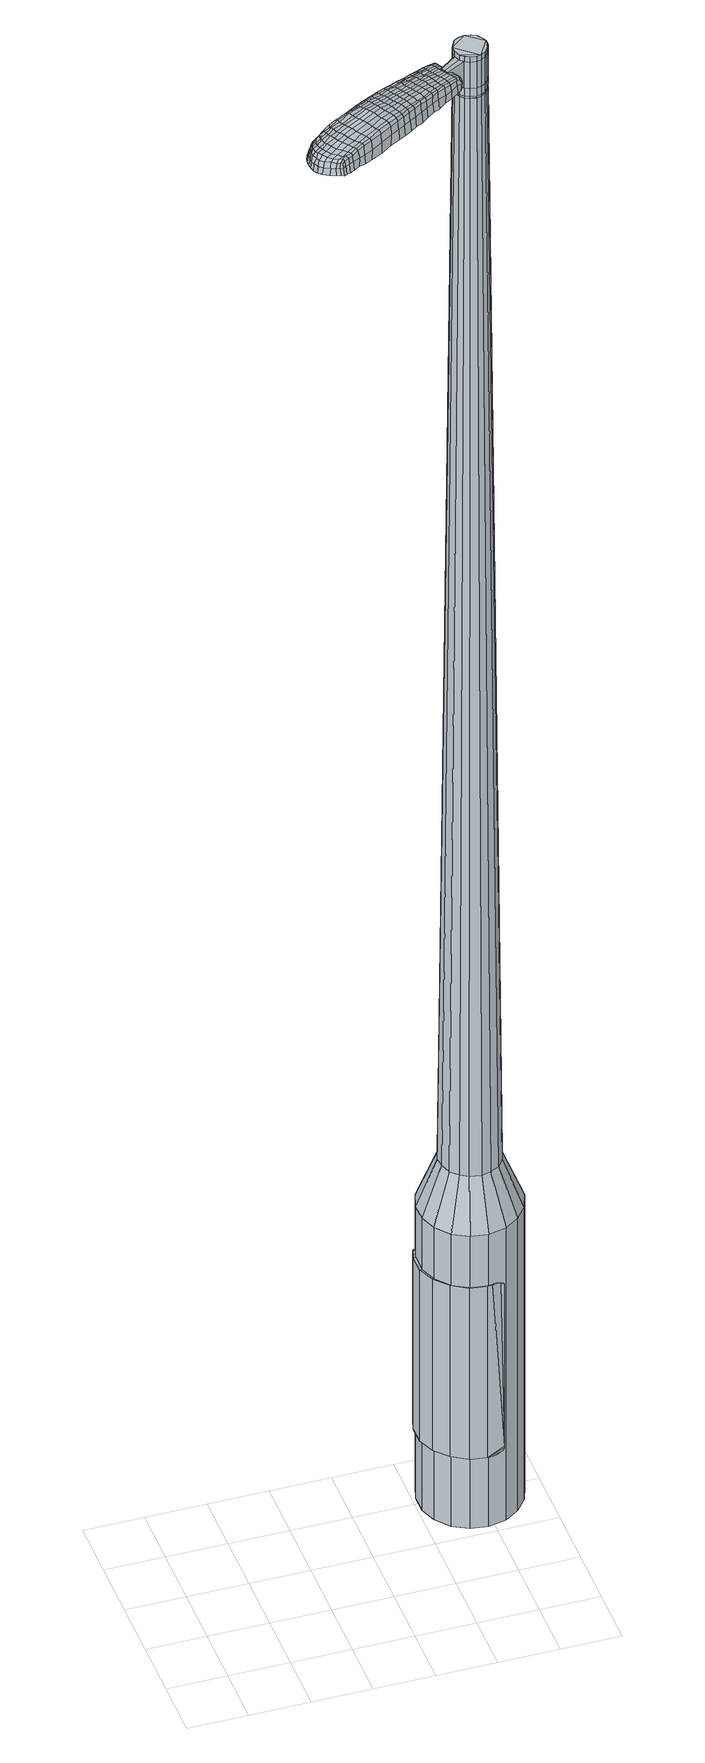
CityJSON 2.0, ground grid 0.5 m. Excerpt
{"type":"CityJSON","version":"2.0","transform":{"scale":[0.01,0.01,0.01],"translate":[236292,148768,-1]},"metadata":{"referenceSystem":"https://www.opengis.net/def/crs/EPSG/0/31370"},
"CityObjects":{
"object1":{"type":"GenericCityObject","attributes":{"cluster":22,"mean_distance_to_centroid":0.262,"new_centroid_x":236294.45,"new_centroid_y":148769.52,"mean_distance_to_camera":11.02,"H1":8.63,"H2":8.8,"Z_final":110.44,"cluster2":-1,"proj_x":236289.84,"proj_y":148761.88,"id_line":53400,"bearing_l":301.08,"distance":8.92,"orientation":"right","G_obj":211.08},"geometry":[{"type":"MultiSurface","lod":"2","boundaries":[[[0,1,2,3]],[[1,4,5,2]],[[4,6,7,5]],[[6,8,9,7]],[[8,10,11,9]],[[10,12,13,11]],[[12,14,15,13]],[[14,16,17,15]],[[16,18,19,17]],[[18,20,21,19]],[[20,22,23,21]],[[22,24,25,23]],[[24,26,27,25]],[[26,28,29,27]],[[28,30,31,29]],[[30,32,33,31]],[[32,34,35,33]],[[34,0,3,35]],[[36,37,38,39]],[[38,40,41,42]],[[41,43,42]],[[42,44,45,46]],[[45,47,46]],[[46,48,49,50]],[[49,51,50]],[[42,46,50,38]],[[50,52,39,38]],[[53,36,39]],[[2,5,7,35]],[[7,9,11,15]],[[11,13,15]],[[15,17,19,23]],[[19,21,23]],[[23,25,27,31]],[[27,29,31]],[[15,23,31,7]],[[31,33,35,7]],[[3,2,35]],[[1,0,54,55]],[[0,34,56,54]],[[34,32,57,56]],[[32,30,58,57]],[[30,28,59,58]],[[28,26,60,59]],[[26,24,61,60]],[[24,22,62,61]],[[22,20,63,62]],[[20,18,64,63]],[[18,16,65,64]],[[16,14,66,65]],[[14,12,67,66]],[[12,10,68,67]],[[10,8,69,68]],[[8,6,70,69]],[[6,4,71,70]],[[4,1,55,71]],[[55,54,72,73]],[[54,56,74,72]],[[56,57,75,74]],[[57,58,76,75]],[[58,59,77,76]],[[59,60,78,77]],[[60,61,79,78]],[[61,62,80,79]],[[62,63,81,80]],[[63,64,82,81]],[[64,65,83,82]],[[65,66,84,83]],[[66,67,85,84]],[[67,68,86,85]],[[68,69,87,86]],[[69,70,88,87]],[[70,71,89,88]],[[71,55,73,89]],[[90,91,92,93]],[[74,94,91,90]],[[75,95,94,74]],[[96,97,95,75]],[[77,98,97,96]],[[99,100,98,77]],[[79,101,100,99]],[[102,103,101,79]],[[104,105,103,102]],[[106,107,105,104]],[[108,109,107,106]],[[110,111,109,108]],[[112,113,111,110]],[[114,115,113,112]],[[116,117,115,114]],[[88,118,117,116]],[[119,120,118,88]],[[93,92,120,119]],[[121,122,123,124]],[[125,121,124,126]],[[127,125,126,128]],[[129,127,128,130]],[[131,129,130,132]],[[133,131,132,134]],[[135,133,134,136]],[[137,135,136,138]],[[139,137,138,140]],[[141,139,140,142]],[[143,141,142,144]],[[145,143,144,146]],[[147,145,146,148]],[[149,147,148,150]],[[151,149,150,152]],[[153,151,152,154]],[[73,72,90,93]],[[72,74,90]],[[76,96,75]],[[76,77,96]],[[78,99,77]],[[78,79,99]],[[80,102,79]],[[80,81,104,102]],[[81,82,106,104]],[[82,83,108,106]],[[83,84,110,108]],[[84,85,112,110]],[[85,86,114,112]],[[86,87,116,114]],[[87,88,116]],[[89,119,88]],[[89,73,93,119]],[[155,156,92,91]],[[156,157,120,92]],[[157,118,120]],[[158,117,118]],[[158,159,115,117]],[[159,160,113,115]],[[160,161,111,113]],[[161,162,109,111]],[[162,163,107,109]],[[163,164,105,107]],[[164,165,103,105]],[[165,101,103]],[[166,100,101]],[[166,98,100]],[[167,97,98]],[[167,95,97]],[[155,91,94]],[[39,52,153,168]],[[156,155,169,154]],[[53,39,168,122]],[[155,94,123,169]],[[36,53,122,121]],[[94,95,124,123]],[[37,36,121,125]],[[95,167,126,124]],[[38,37,125,127]],[[167,98,128,126]],[[40,38,127,129]],[[98,166,130,128]],[[41,40,129,131]],[[166,101,132,130]],[[43,41,131,133]],[[101,165,134,132]],[[42,43,133,135]],[[165,164,136,134]],[[44,42,135,137]],[[164,163,138,136]],[[45,44,137,139]],[[163,162,140,138]],[[47,45,139,141]],[[162,161,142,140]],[[46,47,141,143]],[[161,160,144,142]],[[48,46,143,145]],[[160,159,146,144]],[[49,48,145,147]],[[159,158,148,146]],[[51,49,147,149]],[[158,118,150,148]],[[50,51,149,151]],[[118,157,152,150]],[[52,50,151,153]],[[157,156,154,152]],[[153,154,170,171]],[[154,169,172,170]],[[169,123,173,172]],[[123,122,174,173]],[[122,168,175,174]],[[168,153,171,175]],[[176,177,178,179]],[[180,176,179,181]],[[176,180,182,183]],[[177,176,183,184]],[[185,186,187,188]],[[189,185,188,190]],[[185,189,191,192]],[[186,185,192,193]],[[194,195,196,197]],[[198,194,197,199]],[[194,198,200,201]],[[195,194,201,202]],[[203,204,205,206]],[[207,203,206,208]],[[203,207,209,210]],[[204,203,210,211]],[[212,213,214,215]],[[216,212,215,217]],[[212,216,218,219]],[[213,212,219,220]],[[221,222,223,224]],[[225,221,224,226]],[[221,225,227,228]],[[222,221,228,229]],[[230,231,232,233]],[[222,230,233,223]],[[230,222,229,234]],[[231,230,234,235]],[[236,237,238,239]],[[231,236,239,232]],[[236,231,235,240]],[[237,236,240,241]],[[242,180,181,243]],[[237,242,243,238]],[[242,237,241,244]],[[180,242,244,182]],[[245,246,247,248]],[[249,245,248,250]],[[245,249,251,252]],[[246,245,252,253]],[[254,255,256,257]],[[246,254,257,247]],[[254,246,253,258]],[[255,254,258,259]],[[260,261,262,263]],[[255,260,263,256]],[[260,255,259,264]],[[261,260,264,265]],[[266,267,268,269]],[[261,266,269,262]],[[266,261,265,270]],[[267,266,270,271]],[[272,177,184,273]],[[267,272,273,268]],[[272,267,271,274]],[[177,272,274,178]],[[275,276,277,278]],[[279,275,278,280]],[[275,279,281,282]],[[276,275,282,283]],[[284,285,286,287]],[[276,284,287,277]],[[284,276,283,288]],[[285,284,288,289]],[[290,291,292,293]],[[285,290,293,286]],[[290,285,289,294]],[[291,290,294,295]],[[296,189,190,297]],[[291,296,297,292]],[[296,291,295,298]],[[189,296,298,191]],[[299,300,301,302]],[[303,299,302,304]],[[299,303,305,306]],[[300,299,306,307]],[[308,309,310,311]],[[300,308,311,301]],[[308,300,307,312]],[[309,308,312,313]],[[314,315,316,317]],[[309,314,317,310]],[[314,309,313,318]],[[315,314,318,319]],[[320,321,322,323]],[[315,320,323,316]],[[320,315,319,324]],[[321,320,324,325]],[[326,186,193,327]],[[321,326,327,322]],[[326,321,325,328]],[[186,326,328,187]],[[329,215,214,330]],[[331,329,330,332]],[[329,331,333,334]],[[215,329,334,217]],[[335,331,332,336]],[[337,335,336,338]],[[335,337,339,340]],[[331,335,340,333]],[[341,337,338,342]],[[343,341,342,344]],[[341,343,345,346]],[[337,341,346,339]],[[347,343,344,348]],[[349,347,348,350]],[[347,349,351,352]],[[343,347,352,345]],[[353,349,350,354]],[[204,353,354,205]],[[353,204,211,355]],[[349,353,355,351]],[[356,357,202,201]],[[358,356,201,200]],[[356,358,359,360]],[[357,356,360,361]],[[362,363,361,360]],[[364,362,360,359]],[[362,364,365,366]],[[363,362,366,367]],[[368,369,367,366]],[[370,368,366,365]],[[368,370,371,372]],[[369,368,372,373]],[[374,375,373,372]],[[376,374,372,371]],[[374,376,209,207]],[[375,374,207,208]],[[377,378,379,380]],[[279,377,380,281]],[[377,279,280,381]],[[378,377,381,382]],[[383,198,199,384]],[[378,383,384,379]],[[383,378,382,385]],[[198,383,385,200]],[[386,387,388,389]],[[225,386,389,227]],[[386,225,226,390]],[[387,386,390,391]],[[392,393,394,395]],[[387,392,395,388]],[[392,387,391,396]],[[393,392,396,397]],[[398,195,202,399]],[[393,398,399,394]],[[398,393,397,400]],[[195,398,400,196]],[[401,402,403,404]],[[183,401,404,184]],[[401,183,182,405]],[[402,401,405,406]],[[407,408,409,410]],[[402,407,410,403]],[[407,402,406,411]],[[408,407,411,412]],[[413,206,205,414]],[[408,413,414,409]],[[413,408,412,415]],[[206,413,415,208]],[[416,417,418,419]],[[188,416,419,190]],[[416,188,187,420]],[[417,416,420,421]],[[422,210,209,423]],[[417,422,423,418]],[[422,417,421,424]],[[210,422,424,211]],[[425,426,427,428]],[[303,425,428,305]],[[425,303,304,429]],[[426,425,429,430]],[[431,216,217,432]],[[426,431,432,427]],[[431,426,430,433]],[[216,431,433,218]],[[434,435,436,437]],[[249,434,437,251]],[[434,249,250,438]],[[435,434,438,439]],[[440,441,442,443]],[[435,440,443,436]],[[440,435,439,444]],[[441,440,444,445]],[[446,213,220,447]],[[441,446,447,442]],[[446,441,445,448]],[[213,446,448,214]],[[449,450,439,438]],[[248,449,438,250]],[[449,248,247,451]],[[450,449,451,452]],[[453,454,445,444]],[[450,453,444,439]],[[453,450,452,455]],[[454,453,455,456]],[[457,330,214,448]],[[454,457,448,445]],[[457,454,456,458]],[[330,457,458,332]],[[459,460,461,462]],[[306,459,462,307]],[[459,306,305,428]],[[460,459,428,427]],[[463,334,333,464]],[[460,463,464,461]],[[463,460,427,432]],[[334,463,432,217]],[[465,466,452,451]],[[257,465,451,247]],[[465,257,256,467]],[[466,465,467,468]],[[469,470,456,455]],[[466,469,455,452]],[[469,466,468,471]],[[470,469,471,472]],[[473,336,332,458]],[[470,473,458,456]],[[473,470,472,474]],[[336,473,474,338]],[[475,476,477,478]],[[312,475,478,313]],[[475,312,307,462]],[[476,475,462,461]],[[479,340,339,480]],[[476,479,480,477]],[[479,476,461,464]],[[340,479,464,333]],[[481,482,468,467]],[[263,481,467,256]],[[481,263,262,483]],[[482,481,483,484]],[[485,486,472,471]],[[482,485,471,468]],[[485,482,484,487]],[[486,485,487,488]],[[489,342,338,474]],[[486,489,474,472]],[[489,486,488,490]],[[342,489,490,344]],[[491,492,493,494]],[[318,491,494,319]],[[491,318,313,478]],[[492,491,478,477]],[[495,346,345,496]],[[492,495,496,493]],[[495,492,477,480]],[[346,495,480,339]],[[497,498,484,483]],[[269,497,483,262]],[[497,269,268,499]],[[498,497,499,500]],[[501,502,488,487]],[[498,501,487,484]],[[501,498,500,503]],[[502,501,503,504]],[[505,348,344,490]],[[502,505,490,488]],[[505,502,504,506]],[[348,505,506,350]],[[507,508,509,510]],[[324,507,510,325]],[[507,324,319,494]],[[508,507,494,493]],[[511,352,351,512]],[[508,511,512,509]],[[511,508,493,496]],[[352,511,496,345]],[[513,514,500,499]],[[273,513,499,268]],[[513,273,184,404]],[[514,513,404,403]],[[515,516,504,503]],[[514,515,503,500]],[[515,514,403,410]],[[516,515,410,409]],[[517,354,350,506]],[[516,517,506,504]],[[517,516,409,414]],[[354,517,414,205]],[[518,519,421,420]],[[328,518,420,187]],[[518,328,325,510]],[[519,518,510,509]],[[520,355,211,424]],[[519,520,424,421]],[[520,519,509,512]],[[355,520,512,351]],[[521,522,382,381]],[[278,521,381,280]],[[521,278,277,523]],[[522,521,523,524]],[[525,358,200,385]],[[522,525,385,382]],[[525,522,524,526]],[[358,525,526,359]],[[527,528,529,530]],[[228,527,530,229]],[[527,228,227,389]],[[528,527,389,388]],[[531,532,533,534]],[[528,531,534,529]],[[531,528,388,395]],[[532,531,395,394]],[[535,357,361,536]],[[532,535,536,533]],[[535,532,394,399]],[[357,535,399,202]],[[537,538,524,523]],[[287,537,523,277]],[[537,287,286,539]],[[538,537,539,540]],[[541,364,359,526]],[[538,541,526,524]],[[541,538,540,542]],[[364,541,542,365]],[[543,544,545,546]],[[234,543,546,235]],[[543,234,229,530]],[[544,543,530,529]],[[547,548,549,550]],[[544,547,550,545]],[[547,544,529,534]],[[548,547,534,533]],[[551,363,367,552]],[[548,551,552,549]],[[551,548,533,536]],[[363,551,536,361]],[[553,554,540,539]],[[293,553,539,286]],[[553,293,292,555]],[[554,553,555,556]],[[557,370,365,542]],[[554,557,542,540]],[[557,554,556,558]],[[370,557,558,371]],[[559,560,561,562]],[[240,559,562,241]],[[559,240,235,546]],[[560,559,546,545]],[[563,564,565,566]],[[560,563,566,561]],[[563,560,545,550]],[[564,563,550,549]],[[567,369,373,568]],[[564,567,568,565]],[[567,564,549,552]],[[369,567,552,367]],[[569,570,556,555]],[[297,569,555,292]],[[569,297,190,419]],[[570,569,419,418]],[[571,376,371,558]],[[570,571,558,556]],[[571,570,418,423]],[[376,571,423,209]],[[572,573,406,405]],[[244,572,405,182]],[[572,244,241,562]],[[573,572,562,561]],[[574,575,412,411]],[[573,574,411,406]],[[574,573,561,566]],[[575,574,566,565]],[[576,375,208,415]],[[575,576,415,412]],[[576,575,565,568]],[[375,576,568,373]],[[577,578,579,580]],[[580,579,581,582]],[[583,581,579,584]],[[584,579,578,585]],[[586,587,588,589]],[[589,588,590,591]],[[592,590,588,593]],[[593,588,587,594]],[[595,596,597,598]],[[598,597,599,600]],[[601,599,597,602]],[[602,597,596,603]],[[604,605,606,607]],[[607,606,608,609]],[[610,608,606,611]],[[611,606,605,612]],[[613,614,615,616]],[[616,615,617,618]],[[619,617,615,620]],[[620,615,614,621]],[[622,623,624,625]],[[625,624,626,627]],[[628,626,624,629]],[[629,624,623,630]],[[631,632,633,634]],[[634,633,623,622]],[[630,623,633,635]],[[635,633,632,636]],[[637,638,639,640]],[[640,639,632,631]],[[636,632,639,641]],[[641,639,638,642]],[[582,581,643,644]],[[644,643,638,637]],[[642,638,643,645]],[[645,643,581,583]],[[646,647,648,649]],[[649,648,650,651]],[[652,650,648,653]],[[653,648,647,654]],[[655,656,657,658]],[[658,657,647,646]],[[654,647,657,659]],[[659,657,656,660]],[[661,662,663,664]],[[664,663,656,655]],[[660,656,663,665]],[[665,663,662,666]],[[667,668,669,670]],[[670,669,662,661]],[[666,662,669,671]],[[671,669,668,672]],[[585,578,673,674]],[[674,673,668,667]],[[672,668,673,675]],[[675,673,578,577]],[[676,677,678,679]],[[679,678,680,681]],[[682,680,678,683]],[[683,678,677,684]],[[685,686,687,688]],[[688,687,677,676]],[[684,677,687,689]],[[689,687,686,690]],[[691,692,693,694]],[[694,693,686,685]],[[690,686,693,695]],[[695,693,692,696]],[[591,590,697,698]],[[698,697,692,691]],[[696,692,697,699]],[[699,697,590,592]],[[700,701,702,703]],[[703,702,704,705]],[[706,704,702,707]],[[707,702,701,708]],[[709,710,711,712]],[[712,711,701,700]],[[708,701,711,713]],[[713,711,710,714]],[[715,716,717,718]],[[718,717,710,709]],[[714,710,717,719]],[[719,717,716,720]],[[721,722,723,724]],[[724,723,716,715]],[[720,716,723,725]],[[725,723,722,726]],[[594,587,727,728]],[[728,727,722,721]],[[726,722,727,729]],[[729,727,587,586]],[[613,616,730,731]],[[731,730,732,733]],[[734,732,730,735]],[[735,730,616,618]],[[733,732,736,737]],[[737,736,738,739]],[[740,738,736,741]],[[741,736,732,734]],[[739,738,742,743]],[[743,742,744,745]],[[746,744,742,747]],[[747,742,738,740]],[[745,744,748,749]],[[749,748,750,751]],[[752,750,748,753]],[[753,748,744,746]],[[751,750,754,755]],[[755,754,605,604]],[[612,605,754,756]],[[756,754,750,752]],[[603,757,758,602]],[[602,758,759,601]],[[760,759,758,761]],[[761,758,757,762]],[[762,763,764,761]],[[761,764,765,760]],[[766,765,764,767]],[[767,764,763,768]],[[768,769,770,767]],[[767,770,771,766]],[[772,771,770,773]],[[773,770,769,774]],[[774,775,776,773]],[[773,776,777,772]],[[610,777,776,608]],[[608,776,775,609]],[[778,779,780,781]],[[781,780,680,682]],[[681,680,780,782]],[[782,780,779,783]],[[600,599,784,785]],[[785,784,779,778]],[[783,779,784,786]],[[786,784,599,601]],[[787,788,789,790]],[[790,789,626,628]],[[627,626,789,791]],[[791,789,788,792]],[[793,794,795,796]],[[796,795,788,787]],[[792,788,795,797]],[[797,795,794,798]],[[603,596,799,800]],[[800,799,794,793]],[[798,794,799,801]],[[801,799,596,595]],[[802,803,804,805]],[[805,804,584,585]],[[583,584,804,806]],[[806,804,803,807]],[[808,809,810,811]],[[811,810,803,802]],[[807,803,810,812]],[[812,810,809,813]],[[604,607,814,815]],[[815,814,809,808]],[[813,809,814,816]],[[816,814,607,609]],[[817,818,819,820]],[[820,819,589,591]],[[586,589,819,821]],[[821,819,818,822]],[[610,611,823,824]],[[824,823,818,817]],[[822,818,823,825]],[[825,823,611,612]],[[826,827,828,829]],[[829,828,704,706]],[[705,704,828,830]],[[830,828,827,831]],[[618,617,832,833]],[[833,832,827,826]],[[831,827,832,834]],[[834,832,617,619]],[[835,836,837]],[[837,836,650,652]],[[651,650,836,838]],[[839,840,841,842]],[[842,841,836,835]],[[838,836,841,843]],[[843,841,840,844]],[[621,614,845,846]],[[846,845,840,839]],[[844,840,845,847]],[[847,845,614,613]],[[848,849,838]],[[838,849,649,651]],[[646,649,849,850]],[[849,848,850]],[[844,851,852,843]],[[843,852,848,838]],[[850,848,852,853]],[[853,852,851,854]],[[613,731,855,847]],[[847,855,851,844]],[[854,851,855,856]],[[856,855,731,733]],[[857,858,859,860]],[[860,859,707,708]],[[706,707,859,829]],[[829,859,858,826]],[[734,735,861,862]],[[862,861,858,857]],[[826,858,861,833]],[[833,861,735,618]],[[863,864,850]],[[850,864,658,646]],[[655,658,864,865]],[[864,863,865]],[[854,866,867,853]],[[853,867,863,850]],[[865,863,867,868]],[[868,867,866,869]],[[733,737,870,856]],[[856,870,866,854]],[[869,866,870,871]],[[871,870,737,739]],[[872,873,874,875]],[[875,874,713,714]],[[708,713,874,860]],[[860,874,873,857]],[[740,741,876,877]],[[877,876,873,872]],[[857,873,876,862]],[[862,876,741,734]],[[878,879,865]],[[865,879,664,655]],[[661,664,879,880]],[[880,879,878,881]],[[869,882,883,868]],[[868,883,878,865]],[[881,878,883,884]],[[884,883,882,885]],[[739,743,886,871]],[[871,886,882,869]],[[885,882,886,887]],[[887,886,743,745]],[[888,889,890,891]],[[891,890,719,720]],[[714,719,890,875]],[[875,890,889,872]],[[746,747,892,893]],[[893,892,889,888]],[[872,889,892,877]],[[877,892,747,740]],[[881,894,895,880]],[[880,895,670,661]],[[667,670,895,896]],[[896,895,894,897]],[[885,898,899,884]],[[884,899,894,881]],[[897,894,899,900]],[[900,899,898,901]],[[745,749,902,887]],[[887,902,898,885]],[[901,898,902,903]],[[903,902,749,751]],[[904,905,906,907]],[[907,906,725,726]],[[720,725,906,891]],[[891,906,905,888]],[[752,753,908,909]],[[909,908,905,904]],[[888,905,908,893]],[[893,908,753,746]],[[897,910,911,896]],[[896,911,674,667]],[[585,674,911,805]],[[805,911,910,802]],[[901,912,913,900]],[[900,913,910,897]],[[802,910,913,811]],[[811,913,912,808]],[[751,755,914,903]],[[903,914,912,901]],[[808,912,914,815]],[[815,914,755,604]],[[822,915,916,821]],[[821,916,729,586]],[[726,729,916,907]],[[907,916,915,904]],[[612,756,917,825]],[[825,917,915,822]],[[904,915,917,909]],[[909,917,756,752]],[[783,918,919,782]],[[782,919,679,681]],[[676,679,919,920]],[[920,919,918,921]],[[601,759,922,786]],[[786,922,918,783]],[[921,918,922,923]],[[923,922,759,760]],[[924,925,926,927]],[[927,926,629,630]],[[628,629,926,790]],[[790,926,925,787]],[[928,929,930,931]],[[931,930,925,924]],[[787,925,930,796]],[[796,930,929,793]],[[762,757,932,933]],[[933,932,929,928]],[[793,929,932,800]],[[800,932,757,603]],[[921,934,935,920]],[[920,935,688,676]],[[685,688,935,936]],[[936,935,934,937]],[[760,765,938,923]],[[923,938,934,921]],[[937,934,938,939]],[[939,938,765,766]],[[940,941,942,943]],[[943,942,635,636]],[[630,635,942,927]],[[927,942,941,924]],[[944,945,946,947]],[[947,946,941,940]],[[924,941,946,931]],[[931,946,945,928]],[[768,763,948,949]],[[949,948,945,944]],[[928,945,948,933]],[[933,948,763,762]],[[937,950,951,936]],[[936,951,694,685]],[[691,694,951,952]],[[952,951,950,953]],[[766,771,954,939]],[[939,954,950,937]],[[953,950,954,955]],[[955,954,771,772]],[[956,957,958,959]],[[959,958,641,642]],[[636,641,958,943]],[[943,958,957,940]],[[960,961,962,963]],[[963,962,957,956]],[[940,957,962,947]],[[947,962,961,944]],[[774,769,964,965]],[[965,964,961,960]],[[944,961,964,949]],[[949,964,769,768]],[[953,966,967,952]],[[952,967,698,691]],[[591,698,967,820]],[[820,967,966,817]],[[772,777,968,955]],[[955,968,966,953]],[[817,966,968,824]],[[824,968,777,610]],[[807,969,970,806]],[[806,970,645,583]],[[642,645,970,959]],[[959,970,969,956]],[[813,971,972,812]],[[812,972,969,807]],[[956,969,972,963]],[[963,972,971,960]],[[609,775,973,816]],[[816,973,971,813]],[[960,971,973,965]],[[965,973,775,774]],[[577,580,179,178]],[[580,582,181,179]],[[592,593,192,191]],[[593,594,193,192]],[[595,598,197,196]],[[598,600,199,197]],[[619,620,219,218]],[[620,621,220,219]],[[622,625,224,223]],[[625,627,226,224]],[[631,634,233,232]],[[634,622,223,233]],[[637,640,239,238]],[[640,631,232,239]],[[582,644,243,181]],[[644,637,238,243]],[[652,653,252,251]],[[653,654,253,252]],[[654,659,258,253]],[[659,660,259,258]],[[660,665,264,259]],[[665,666,265,264]],[[666,671,270,265]],[[671,672,271,270]],[[672,675,274,271]],[[675,577,178,274]],[[682,683,282,281]],[[683,684,283,282]],[[684,689,288,283]],[[689,690,289,288]],[[690,695,294,289]],[[695,696,295,294]],[[696,699,298,295]],[[699,592,191,298]],[[700,703,302,301]],[[703,705,304,302]],[[709,712,311,310]],[[712,700,301,311]],[[715,718,317,316]],[[718,709,310,317]],[[721,724,323,322]],[[724,715,316,323]],[[594,728,327,193]],[[728,721,322,327]],[[778,781,380,379]],[[781,682,281,380]],[[600,785,384,199]],[[785,778,379,384]],[[627,791,390,226]],[[791,792,391,390]],[[792,797,396,391]],[[797,798,397,396]],[[798,801,400,397]],[[801,595,196,400]],[[705,830,429,304]],[[830,831,430,429]],[[831,834,433,430]],[[834,619,218,433]],[[835,837,437,436]],[[837,652,251,437]],[[839,842,443,442]],[[842,835,436,443]],[[621,846,447,220]],[[846,839,442,447]],[[974,975,976,977]],[[978,979,977,976]],[[980,981,982,983]],[[984,985,986,987]],[[975,988,989,976]],[[990,978,976,989]],[[991,980,983,992]],[[993,994,985,984]],[[988,995,996,989]],[[996,997,990,989]],[[998,991,992,999]],[[1000,994,993,1001]],[[995,1002,1003,996]],[[1003,1004,997,996]],[[1005,998,999,1006]],[[1007,1000,1001,1008]],[[1009,1010,1011,1012]],[[1013,1014,1010,1009]],[[1013,1015,1016,1014]],[[1015,1017,1018,1016]],[[1019,1020,1021,1022]],[[1023,1024,1020,1019]],[[1025,1026,1024,1023]],[[1027,1028,1026,1025]],[[1022,1011,1010,1019]],[[1019,1010,1014,1023]],[[1014,1016,1025,1023]],[[1016,1018,1027,1025]],[[983,982,979,978]],[[992,983,978,990]],[[997,999,992,990]],[[1004,1006,999,997]],[[984,987,981,980]],[[993,984,980,991]],[[1001,993,991,998]],[[1008,1001,998,1005]],[[985,1009,1012,986]],[[994,1013,1009,985]],[[1015,1013,994,1000]],[[1017,1015,1000,1007]],[[1029,1030,1031,1032]],[[1031,1033,1034,1035]],[[1031,1035,1036,1037]],[[1031,1037,1032]],[[1038,1029,1032,1039]],[[1040,1039,1032,1041]],[[1042,1041,1032]],[[1043,1031,1030,1044]],[[1045,1043,1044,1046]],[[1047,1045,1046,1048]],[[1049,1047,1048,1050]],[[1051,1049,1050,1052]],[[1052,1053,1054,1055]],[[1052,1055,1056,1057]],[[1052,1057,1058,1059]],[[1058,1060,1061,1062]],[[1058,1062,1063,1064]],[[1058,1064,1059]],[[1052,1059,1051]],[[1065,1066,1030,1029]],[[1067,1068,1033,1031]],[[1069,1070,1042,1032]],[[1066,1071,1044,1030]],[[1072,1067,1031,1043]],[[1071,1073,1046,1044]],[[1074,1072,1043,1045]],[[1073,1075,1048,1046]],[[1076,1074,1045,1047]],[[1075,1077,1050,1048]],[[1078,1076,1047,1049]],[[1077,1079,1052,1050]],[[1080,1078,1049,1051]],[[1079,1081,1053,1052]],[[1082,1083,1060,1058]],[[1084,1080,1051,1059]],[[1054,1053,1081,1085]],[[1055,1054,1085,1086]],[[1056,1055,1086,1087]],[[1057,1056,1087,1088]],[[1058,1057,1088,1082]],[[1089,1065,1029,1038]],[[1090,1089,1038,1039]],[[1091,1090,1039,1040]],[[1092,1091,1040,1041]],[[1070,1092,1041,1042]],[[1034,1033,1068,1093]],[[1061,1060,1083,1094]],[[1035,1034,1093,1095]],[[1036,1035,1095,1096]],[[1037,1036,1096,1097]],[[1032,1037,1097,1069]],[[1062,1061,1094,1098]],[[1063,1062,1098,1099]],[[1064,1063,1099,1100]],[[1059,1064,1100,1084]]]}]}
},
"vertices":[
[208,128,384],[203,141,384],[203,141,96],[208,128,96],[203,156,384],[203,156,96],[207,170,384],[207,170,96],[217,181,384],[217,181,96],[229,189,384],[229,189,96],[244,192,384],[244,192,96],[258,189,384],[258,189,96],[271,182,384],[271,182,96],[281,171,384],[281,171,96],[286,158,384],[286,158,96],[286,143,384],[286,143,96],[281,129,384],[281,129,96],[272,118,384],[272,118,96],[260,110,384],[260,110,96],[245,107,384],[245,107,96],[231,109,384],[231,109,96],[218,116,384],[218,116,96],[240,137,1524],[245,136,1524],[249,137,1524],[233,142,1524],[253,139,1524],[256,143,1524],[258,152,1524],[258,147,1524],[256,156,1524],[253,160,1524],[244,163,1524],[249,162,1524],[239,162,1524],[235,160,1524],[231,152,1524],[233,156,1524],[231,147,1524],[236,139,1524],[223,136,429],[220,145,429],[229,130,429],[236,126,429],[245,124,429],[253,126,429],[261,130,429],[266,137,429],[269,146,429],[269,154,429],[266,162,429],[260,169,429],[252,173,429],[244,175,429],[235,173,429],[228,168,429],[222,162,429],[219,153,429],[233,142,1483],[231,147,1483],[236,139,1483],[240,137,1483],[245,136,1483],[249,137,1483],[253,139,1483],[256,143,1483],[258,147,1483],[258,152,1483],[256,156,1483],[253,160,1483],[249,162,1483],[244,163,1483],[239,162,1483],[235,160,1483],[233,156,1483],[231,152,1483],[233,143,1483],[233,143,1485],[232,147,1485],[232,147,1483],[236,139,1485],[240,137,1485],[245,137,1483],[245,137,1485],[249,137,1485],[253,140,1483],[253,140,1485],[256,143,1485],[257,147,1483],[257,147,1485],[257,152,1483],[257,152,1485],[255,156,1483],[255,156,1485],[252,159,1483],[252,159,1485],[248,162,1483],[248,162,1485],[244,162,1483],[244,162,1485],[240,161,1483],[240,161,1485],[236,159,1483],[236,159,1485],[233,156,1485],[232,151,1483],[232,151,1485],[240,137,1519],[236,139,1519],[236,139,1493],[240,137,1493],[245,136,1519],[245,136,1493],[249,137,1519],[249,137,1493],[253,139,1519],[253,139,1493],[256,143,1519],[256,143,1493],[258,147,1519],[258,147,1493],[258,152,1519],[258,152,1493],[256,156,1519],[256,156,1493],[253,160,1519],[253,160,1493],[249,162,1519],[249,162,1493],[244,163,1519],[244,163,1493],[239,162,1519],[239,162,1493],[235,160,1519],[235,160,1493],[233,156,1519],[233,156,1493],[231,152,1519],[231,152,1493],[231,147,1519],[231,147,1493],[233,142,1485],[231,147,1485],[231,152,1485],[235,160,1485],[239,162,1485],[244,163,1485],[249,162,1485],[253,160,1485],[256,156,1485],[258,152,1485],[258,147,1485],[253,139,1485],[245,136,1485],[233,142,1519],[233,142,1493],[215,136,1513],[215,136,1518],[217,133,1513],[218,130,1513],[218,130,1518],[217,133,1518],[143,111,1519],[150,115,1518],[148,115,1509],[141,112,1510],[136,107,1519],[134,108,1510],[137,106,1526],[145,111,1525],[151,114,1525],[163,78,1519],[169,82,1518],[169,84,1525],[163,80,1525],[156,74,1519],[156,75,1526],[155,72,1510],[163,76,1510],[169,80,1509],[91,55,1519],[89,59,1519],[88,58,1513],[90,55,1513],[94,52,1519],[93,52,1513],[95,53,1524],[92,56,1524],[91,59,1524],[154,94,1530],[161,97,1529],[159,100,1529],[153,97,1530],[147,89,1531],[145,92,1531],[149,86,1530],[156,90,1530],[163,94,1529],[223,136,1512],[222,138,1512],[221,137,1517],[222,135,1517],[225,133,1512],[224,132,1517],[224,132,1506],[223,135,1506],[221,137,1506],[93,80,1519],[96,82,1519],[94,82,1512],[92,80,1512],[92,78,1518],[90,79,1512],[92,77,1522],[94,79,1523],[97,81,1524],[100,85,1519],[104,88,1519],[103,88,1512],[98,85,1512],[101,84,1524],[105,87,1525],[109,91,1519],[116,95,1519],[114,96,1511],[107,92,1511],[110,90,1526],[117,95,1526],[126,101,1519],[124,102,1510],[127,100,1526],[209,146,1513],[202,142,1513],[203,142,1518],[210,145,1517],[214,148,1512],[213,147,1516],[213,148,1506],[207,146,1507],[200,143,1507],[195,139,1514],[189,135,1515],[190,135,1520],[197,138,1519],[194,139,1507],[187,136,1507],[182,132,1515],[175,128,1516],[177,128,1522],[183,131,1521],[180,132,1508],[174,129,1508],[169,125,1517],[162,122,1517],[164,121,1524],[170,124,1523],[167,126,1508],[160,122,1509],[156,118,1518],[157,117,1524],[154,119,1509],[111,49,1519],[114,50,1519],[114,51,1524],[111,50,1523],[109,48,1518],[109,49,1522],[109,46,1512],[111,47,1512],[114,48,1512],[118,52,1519],[124,55,1519],[123,56,1525],[118,53,1524],[118,50,1512],[123,53,1512],[129,57,1519],[136,61,1519],[136,63,1526],[129,59,1526],[129,56,1511],[135,59,1511],[146,67,1519],[146,69,1526],[145,65,1510],[224,120,1513],[218,115,1513],[218,114,1507],[224,118,1507],[229,123,1512],[228,122,1506],[227,123,1516],[224,121,1517],[218,117,1518],[212,111,1514],[205,107,1515],[205,105,1507],[211,110,1507],[212,113,1519],[205,109,1520],[199,103,1515],[193,99,1516],[193,97,1508],[199,101,1508],[199,104,1521],[193,100,1522],[187,94,1517],[181,90,1517],[181,88,1509],[187,92,1508],[187,96,1523],[181,92,1524],[175,86,1518],[175,84,1509],[175,88,1524],[218,132,1519],[217,134,1519],[211,128,1520],[210,131,1520],[213,126,1520],[219,130,1519],[205,124,1522],[204,127,1522],[199,121,1523],[197,123,1523],[200,118,1523],[207,122,1521],[192,117,1524],[191,119,1524],[186,113,1525],[185,115,1525],[188,110,1525],[194,114,1524],[180,109,1526],[178,112,1526],[173,105,1527],[172,108,1527],[175,102,1527],[181,106,1526],[167,101,1528],[165,104,1528],[169,98,1528],[95,58,1527],[93,61,1527],[98,55,1526],[102,57,1527],[99,60,1528],[97,63,1528],[104,63,1529],[102,67,1529],[107,60,1528],[113,64,1530],[111,67,1530],[109,70,1530],[117,71,1531],[115,74,1531],[119,68,1530],[127,72,1531],[125,76,1531],[123,79,1531],[136,82,1531],[134,85,1531],[138,79,1531],[106,48,1518],[103,48,1519],[103,47,1513],[106,46,1513],[107,49,1523],[104,49,1523],[99,50,1519],[98,49,1513],[100,51,1524],[90,76,1518],[89,73,1518],[91,74,1523],[92,76,1523],[89,76,1513],[88,74,1513],[88,70,1519],[88,66,1519],[89,67,1524],[90,70,1523],[87,70,1513],[87,66,1513],[88,62,1519],[89,63,1524],[87,62,1513],[146,109,1528],[147,108,1528],[153,111,1528],[152,113,1527],[138,105,1528],[139,103,1529],[148,105,1529],[150,102,1530],[156,106,1529],[154,109,1528],[140,101,1529],[142,98,1530],[151,99,1530],[157,103,1529],[143,95,1531],[162,81,1528],[161,83,1529],[154,79,1529],[155,77,1528],[168,85,1527],[167,87,1528],[159,87,1529],[151,82,1530],[165,91,1528],[230,125,1512],[229,127,1512],[227,127,1517],[228,125,1517],[229,124,1506],[228,126,1506],[227,130,1512],[226,129,1517],[226,129,1506],[216,148,1512],[217,147,1512],[216,147,1506],[215,148,1506],[215,147,1517],[216,146,1517],[218,145,1512],[219,142,1512],[218,142,1506],[217,145,1506],[217,144,1517],[218,142,1517],[221,140,1512],[220,140,1506],[220,139,1517],[211,144,1519],[211,143,1519],[204,141,1520],[205,139,1520],[213,141,1519],[214,139,1519],[206,137,1520],[207,135,1520],[215,137,1519],[209,133,1520],[224,122,1519],[223,124,1519],[216,120,1520],[217,118,1520],[221,127,1519],[215,123,1520],[197,137,1521],[198,136,1521],[191,134,1522],[192,132,1522],[200,134,1521],[201,131,1521],[193,130,1522],[194,128,1523],[202,129,1522],[196,125,1523],[211,114,1521],[210,116,1521],[204,112,1522],[205,110,1522],[208,119,1521],[202,115,1522],[184,130,1523],[185,129,1523],[178,127,1524],[179,125,1524],[187,126,1523],[188,124,1524],[180,123,1525],[182,120,1525],[189,122,1524],[183,118,1525],[199,106,1523],[198,108,1523],[192,103,1524],[193,102,1524],[196,111,1524],[190,107,1525],[171,123,1525],[172,121,1525],[165,120,1526],[166,118,1526],[174,119,1526],[175,117,1526],[167,116,1527],[169,113,1527],[177,114,1526],[170,110,1527],[187,98,1525],[185,99,1525],[179,95,1526],[180,93,1526],[183,103,1526],[177,99,1527],[158,116,1527],[159,114,1527],[161,112,1527],[162,109,1528],[164,107,1528],[174,89,1527],[173,91,1527],[171,95,1528],[109,50,1525],[106,51,1525],[112,52,1526],[110,52,1526],[102,52,1526],[106,54,1527],[94,77,1525],[93,75,1525],[96,77,1526],[97,79,1525],[92,72,1525],[91,68,1526],[95,70,1527],[95,74,1526],[92,64,1526],[96,67,1527],[117,54,1526],[115,55,1527],[122,57,1527],[120,58,1528],[111,57,1528],[117,61,1529],[101,82,1526],[100,80,1527],[105,83,1528],[106,86,1527],[100,77,1527],[100,74,1528],[106,77,1529],[106,81,1528],[101,70,1528],[107,74,1530],[128,60,1528],[126,61,1529],[135,64,1528],[133,66,1529],[123,64,1529],[130,69,1530],[111,89,1528],[111,87,1528],[118,91,1529],[118,93,1528],[111,84,1529],[112,81,1530],[120,85,1530],[119,88,1530],[113,77,1530],[121,82,1531],[145,70,1529],[143,72,1529],[141,75,1530],[128,99,1528],[129,97,1529],[129,95,1530],[131,92,1530],[132,88,1531],[148,114,1509],[150,113,1518],[144,110,1518],[142,110,1509],[137,105,1519],[135,106,1510],[138,105,1525],[146,109,1525],[152,112,1525],[168,86,1525],[168,84,1518],[162,80,1518],[162,82,1525],[155,75,1519],[155,77,1525],[154,73,1510],[161,78,1509],[167,82,1509],[90,59,1513],[91,60,1519],[93,57,1519],[92,56,1513],[96,54,1519],[95,54,1513],[97,55,1524],[94,57,1524],[92,60,1524],[159,100,1528],[160,97,1528],[154,94,1529],[153,96,1529],[146,89,1529],[145,92,1529],[148,86,1529],[156,91,1529],[162,94,1528],[219,136,1516],[220,137,1512],[222,134,1512],[221,134,1516],[223,132,1512],[222,131,1516],[222,131,1506],[221,134,1506],[219,136,1506],[96,81,1512],[97,80,1519],[95,78,1518],[93,79,1512],[93,77,1518],[92,77,1512],[94,76,1522],[96,77,1523],[98,79,1523],[104,87,1512],[105,86,1519],[101,83,1519],[99,84,1512],[102,82,1524],[107,85,1525],[115,94,1511],[117,94,1519],[110,90,1519],[109,90,1511],[112,89,1525],[118,93,1526],[127,100,1519],[125,100,1510],[128,99,1526],[204,140,1518],[203,141,1513],[209,144,1513],[210,143,1517],[214,146,1512],[214,145,1515],[213,146,1506],[208,144,1506],[201,141,1507],[191,133,1520],[189,134,1514],[196,137,1514],[197,136,1519],[195,138,1507],[188,134,1507],[178,126,1522],[176,127,1516],[183,130,1515],[184,129,1521],[181,131,1508],[174,127,1508],[165,119,1523],[163,120,1517],[170,123,1516],[171,122,1522],[168,124,1508],[161,120,1508],[157,116,1517],[158,116,1524],[155,117,1509],[113,53,1523],[113,52,1519],[110,50,1518],[110,52,1523],[108,50,1518],[109,51,1522],[108,48,1512],[110,49,1512],[113,50,1512],[123,58,1525],[123,56,1519],[118,54,1519],[117,55,1524],[117,52,1512],[122,55,1512],[135,65,1526],[135,63,1519],[128,59,1519],[128,61,1525],[128,57,1511],[134,61,1511],[145,69,1519],[145,71,1526],[144,67,1510],[216,116,1507],[217,117,1513],[223,121,1513],[223,120,1506],[227,124,1512],[227,123,1506],[226,125,1515],[223,122,1517],[217,118,1518],[204,107,1507],[204,109,1514],[210,113,1514],[210,111,1507],[210,114,1519],[204,110,1520],[192,98,1508],[192,100,1516],[198,104,1515],[198,103,1508],[198,106,1521],[192,102,1522],[179,90,1508],[180,92,1517],[186,96,1516],[186,94,1508],[186,98,1522],[180,94,1523],[174,88,1517],[173,86,1509],[174,89,1524],[217,132,1518],[216,134,1518],[211,128,1519],[210,130,1519],[212,126,1519],[218,129,1518],[205,124,1520],[203,126,1520],[198,120,1521],[197,123,1521],[200,118,1521],[206,122,1520],[192,116,1523],[190,119,1523],[185,113,1524],[184,115,1524],[187,110,1524],[193,114,1523],[179,109,1525],[178,111,1525],[173,105,1526],[171,107,1526],[175,102,1526],[181,106,1525],[167,101,1527],[165,104,1527],[168,98,1527],[94,61,1526],[96,59,1526],[99,56,1525],[102,58,1526],[99,61,1526],[98,64,1526],[103,67,1528],[105,64,1528],[107,61,1527],[113,65,1528],[111,67,1529],[109,70,1529],[115,74,1530],[117,71,1530],[119,68,1529],[127,73,1530],[125,76,1530],[123,79,1530],[134,85,1530],[136,82,1530],[138,79,1530],[104,49,1513],[104,50,1518],[107,50,1518],[107,48,1512],[107,51,1523],[105,51,1523],[100,52,1519],[99,51,1513],[101,53,1523],[93,73,1523],[91,73,1518],[92,75,1518],[94,75,1523],[91,76,1512],[90,73,1512],[91,67,1523],[90,66,1519],[90,70,1519],[92,70,1523],[89,70,1513],[89,66,1513],[90,63,1519],[91,63,1524],[89,62,1513],[153,110,1527],[147,107,1527],[146,108,1527],[153,111,1526],[139,104,1527],[139,103,1528],[156,105,1528],[149,102,1528],[148,104,1528],[154,108,1527],[140,100,1528],[142,97,1529],[151,99,1529],[157,103,1528],[143,94,1529],[153,79,1528],[161,84,1527],[161,83,1527],[154,78,1527],[167,86,1526],[167,88,1527],[158,87,1528],[151,82,1528],[164,91,1527],[226,126,1516],[227,126,1512],[227,125,1512],[226,125,1516],[227,124,1506],[226,125,1506],[225,129,1512],[224,128,1516],[224,128,1506],[214,146,1506],[215,146,1512],[214,147,1506],[214,145,1516],[216,141,1506],[217,141,1512],[216,144,1512],[215,144,1506],[216,143,1516],[217,140,1516],[219,139,1512],[218,139,1506],[218,138,1516],[211,142,1518],[210,143,1518],[204,139,1519],[213,138,1518],[212,140,1518],[206,137,1519],[207,135,1519],[214,136,1518],[208,132,1519],[216,120,1519],[222,124,1518],[222,123,1518],[216,119,1519],[220,126,1518],[214,122,1519],[198,135,1520],[198,136,1520],[191,132,1521],[200,131,1520],[199,133,1520],[193,130,1521],[194,127,1521],[202,129,1520],[195,125,1521],[203,112,1521],[210,116,1520],[210,115,1520],[204,111,1521],[208,118,1520],[202,114,1521],[185,128,1522],[185,129,1522],[178,125,1523],[178,124,1523],[188,124,1522],[186,126,1522],[180,122,1523],[181,120,1524],[189,121,1523],[183,117,1524],[191,103,1523],[197,107,1522],[198,106,1522],[192,102,1523],[195,110,1522],[189,107,1523],[172,121,1524],[172,122,1524],[165,118,1525],[166,117,1525],[175,116,1525],[173,119,1524],[167,115,1525],[168,113,1526],[176,114,1525],[170,110,1526],[179,95,1525],[185,99,1524],[186,98,1524],[179,94,1525],[183,103,1524],[177,99,1525],[159,114,1526],[159,115,1526],[162,109,1527],[161,112,1526],[164,106,1527],[173,92,1526],[173,90,1526],[171,95,1526],[107,52,1524],[109,52,1524],[112,53,1525],[110,54,1525],[103,54,1525],[106,55,1525],[97,76,1525],[94,74,1524],[95,76,1524],[98,78,1525],[96,70,1526],[93,68,1525],[93,71,1524],[96,73,1525],[93,65,1525],[97,67,1526],[115,56,1526],[117,56,1526],[122,58,1526],[120,59,1527],[111,58,1526],[117,62,1527],[106,83,1527],[101,79,1526],[102,81,1526],[107,84,1526],[107,77,1528],[101,73,1527],[101,77,1526],[106,80,1527],[102,70,1527],[108,74,1528],[126,62,1527],[127,61,1527],[134,65,1527],[133,66,1528],[123,65,1528],[130,69,1529],[119,91,1528],[112,86,1527],[112,88,1527],[119,92,1527],[120,85,1529],[113,80,1529],[112,84,1528],[119,88,1528],[114,77,1529],[121,82,1530],[143,73,1528],[144,72,1528],[140,76,1529],[129,97,1528],[129,98,1528],[131,91,1529],[130,94,1529],[132,88,1530],[213,147,1508],[217,141,1508],[188,125,1509],[184,132,1509],[169,115,1510],[165,122,1510],[135,95,1512],[130,103,1512],[146,112,1511],[150,104,1511],[120,86,1513],[108,78,1514],[104,86,1514],[115,93,1513],[220,135,1508],[192,118,1509],[174,107,1510],[140,87,1512],[155,96,1511],[124,78,1513],[113,71,1514],[224,129,1508],[196,112,1509],[178,100,1510],[145,79,1512],[160,88,1511],[117,63,1514],[129,70,1513],[227,124,1508],[200,105,1509],[183,93,1510],[149,71,1512],[165,80,1511],[122,55,1514],[134,62,1513],[97,71,1514],[94,67,1514],[90,73,1514],[93,78,1514],[101,64,1514],[97,61,1514],[106,56,1514],[101,55,1514],[110,49,1514],[105,49,1514],[91,62,1515],[90,58,1515],[89,59,1515],[89,66,1515],[93,59,1515],[91,57,1515],[96,55,1515],[91,56,1515],[98,51,1515],[92,55,1515],[248,106,334],[244,106,334],[244,106,165],[258,108,171],[248,106,165],[252,107,165],[255,108,166],[257,108,167],[258,108,169],[252,107,334],[255,108,333],[257,108,332],[258,108,331],[258,108,328],[230,108,165],[230,108,334],[217,116,165],[217,116,334],[207,127,165],[207,127,334],[201,141,165],[201,141,334],[201,156,165],[201,156,334],[202,160,334],[203,164,334],[204,166,333],[205,168,332],[205,169,331],[205,170,328],[202,160,165],[205,170,171],[205,169,169],[205,168,167],[204,166,166],[203,164,165],[248,109,334],[244,109,334],[244,109,165],[248,109,165],[258,111,171],[258,111,328],[230,111,334],[230,111,165],[218,118,334],[218,118,165],[209,128,334],[209,128,165],[204,141,334],[204,141,165],[204,155,334],[204,155,165],[205,159,334],[208,169,328],[208,169,171],[205,159,165],[206,163,334],[207,165,333],[208,167,332],[208,168,331],[251,110,334],[254,110,333],[256,111,332],[257,111,331],[251,110,165],[208,168,169],[254,110,166],[256,111,167],[257,111,169],[208,167,167],[207,165,166],[206,163,165]
]}
